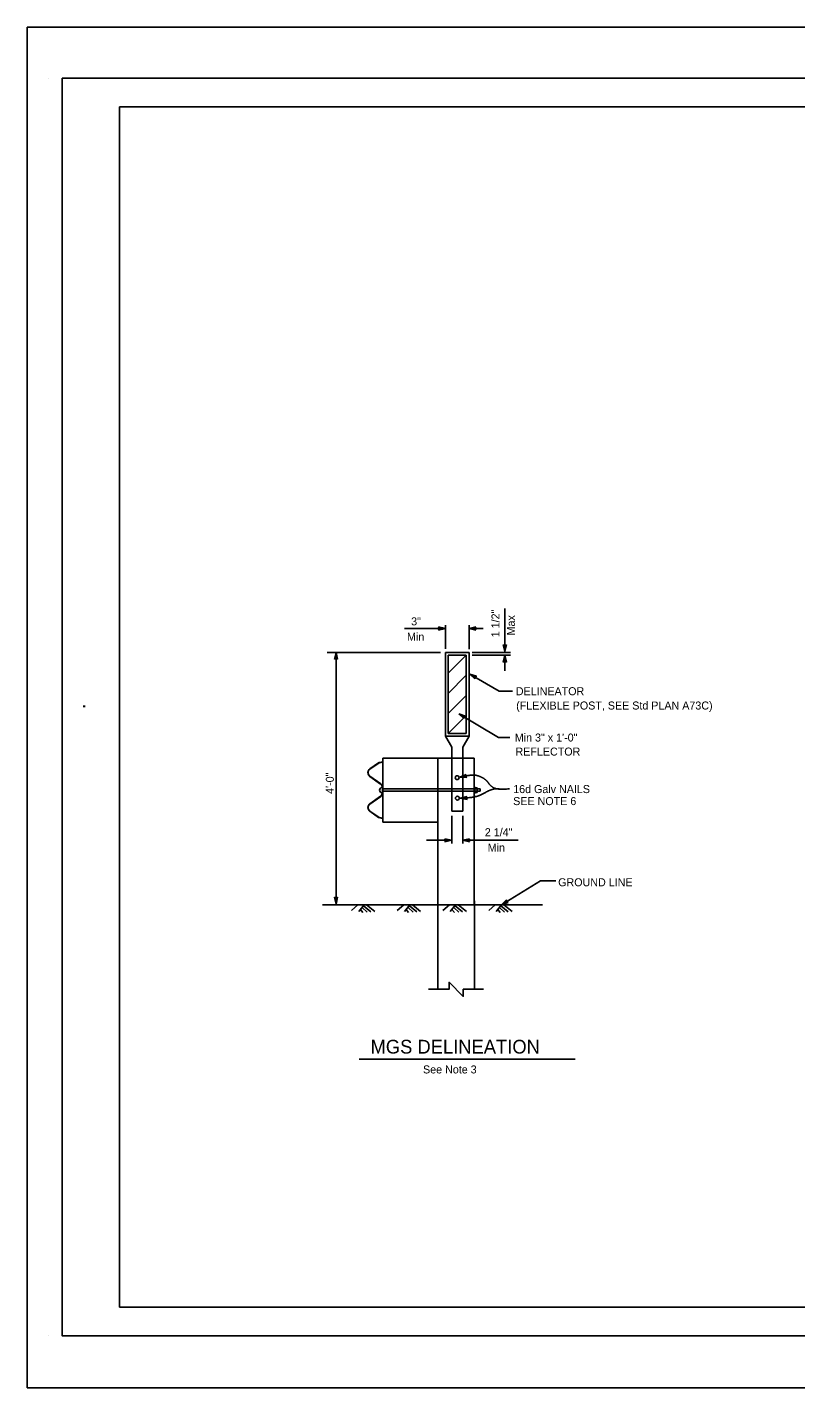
# Model space of a CAD drawing. Extents: x -894 to 866, y -476 to 714.
# Drawn here: x -894 to -222, y -476 to 714 of the extents above; entities that cross this region are included whole.
import ezdxf

# ---------------------------------------------------------------- set-up
doc = ezdxf.new("R2010")
doc.units = 0
for name, color, linetype in [('10 Sheet Format', 7, 'Continuous'), ('56 Stage 3 Anno', 7, 'Continuous'), ('57 Undefined', 7, 'Continuous'), ('60 Nongeo Data', 7, 'Continuous')]:
    doc.layers.add(name, color=color, linetype=linetype)

msp = doc.modelspace()

# ---------------------------------------------------------------- linework, layer by layer
at = {"layer": '10 Sheet Format'}
for p, q in [((-875.4, 669), (-875.4, 669)), ((-813.5, 644), (811.5, 644)), ((-813.5, 644), (-813.5, -406)), ((-813.5, -406), (-438.2, -406)), ((-438.7, -406), (199.1, -406)), ((-875.4, -431.1), (-875.4, -431.1))]:
    msp.add_line(p, q, dxfattribs=at)
for points in [[(-894, 713.6), (866, 713.6), (866, -476.4), (-894, -476.4)], [(-863.4, 669), (836.6, 669), (836.6, -431), (-863.4, -431)], [(-863.4, 669), (836.6, 669), (836.6, -431), (-863.4, -431)]]:
    msp.add_lwpolyline(points, close=True, dxfattribs=at)
at = {"layer": '56 Stage 3 Anno'}
for p, q in [((-476.6, 205.2), (-476.6, 167.5)), ((-528.5, 170), (-528.5, 190.5)), ((-507.9, 169.7), (-507.9, 190.5)), ((-528.5, 187.6), (-564.4, 187.6)), ((-533.7, 187.6), (-534.5, 189)), ((-534.5, 189), (-534.5, 189)), ((-534.5, 189), (-528.5, 187.6)), ((-528.5, 187.6), (-534.5, 186.3)), ((-534.5, 186.3), (-533.7, 187.6)), ((-534.5, 186.3), (-534.5, 186.3)), ((-534.3, 188.6), (-529.9, 187.6)), ((-529.9, 187.6), (-534.3, 186.7)), ((-531.3, 187.6), (-534.1, 187)), ((-534, 188.3), (-531.3, 187.6)), ((-533.9, 187.9), (-532.6, 187.6)), ((-532.6, 187.6), (-533.9, 187.4)), ((-528.5, 187.6), (-528.5, 187.6)), ((-507.9, 187.6), (-501.9, 189)), ((-495.5, 187.6), (-507.9, 187.6)), ((-501.9, 186.3), (-507.9, 187.6)), ((-507.9, 187.6), (-507.9, 187.6)), ((-506.5, 187.6), (-502.1, 188.6)), ((-502.1, 186.7), (-506.5, 187.6)), ((-505.1, 187.6), (-502.3, 188.3)), ((-502.4, 187), (-505.1, 187.6)), ((-503.8, 187.6), (-502.6, 187.9)), ((-502.5, 187.4), (-503.8, 187.6)), ((-501.9, 189), (-502.7, 187.6)), ((-502.7, 187.6), (-501.9, 186.3)), ((-501.9, 189), (-501.9, 189)), ((-501.9, 186.3), (-501.9, 186.3)), ((-532.9, 166.7), (-631.9, 166.7)), ((-625.4, 160.7), (-624.1, 166.7)), ((-624.1, 166.7), (-624.1, -53.4)), ((-624.1, 166.7), (-624.1, 166.7)), ((-624.1, 166.7), (-622.8, 160.7)), ((-505.2, 166.7), (-471.7, 166.7)), ((-476.6, 167.5), (-478, 173.5)), ((-478, 173.5), (-478, 173.5)), ((-478, 173.5), (-476.6, 172.7)), ((-476.6, 168.9), (-477.6, 173.3)), ((-476.6, 170.3), (-477.3, 173.1)), ((-476.6, 171.7), (-476.9, 172.9)), ((-476.6, 172.7), (-475.3, 173.5)), ((-475.3, 173.5), (-476.6, 167.5)), ((-475.7, 173.3), (-476.6, 168.9)), ((-476, 173.1), (-476.6, 170.3)), ((-476.4, 172.9), (-476.6, 171.7)), ((-476.6, 167.5), (-476.6, 167.5)), ((-475.3, 173.5), (-475.3, 173.5)), ((-624.1, 161.5), (-625.4, 160.7)), ((-625.4, 160.7), (-625.4, 160.7)), ((-625.1, 160.9), (-624.1, 165.3)), ((-624.7, 161.1), (-624.1, 163.9)), ((-624.4, 161.3), (-624.1, 162.5)), ((-624.1, 165.3), (-623.1, 160.9)), ((-624.1, 163.9), (-623.5, 161.1)), ((-624.1, 162.5), (-623.8, 161.3)), ((-622.8, 160.7), (-624.1, 161.5)), ((-622.8, 160.7), (-622.8, 160.7)), ((-505.2, 164.3), (-471.7, 164.3)), ((-478, 158.3), (-476.6, 164.3)), ((-476.6, 159.1), (-478, 158.3)), ((-478, 158.3), (-478, 158.3)), ((-477.6, 158.5), (-476.6, 162.9)), ((-477.3, 158.7), (-476.6, 161.5)), ((-476.9, 158.9), (-476.6, 160.1)), ((-476.6, 164.3), (-476.6, 150.7)), ((-476.6, 164.3), (-476.6, 164.3)), ((-476.6, 164.3), (-475.3, 158.3)), ((-476.6, 162.9), (-475.7, 158.5)), ((-476.6, 161.5), (-476, 158.7)), ((-476.6, 160.1), (-476.4, 158.9)), ((-475.3, 158.3), (-476.6, 159.1)), ((-475.3, 158.3), (-475.3, 158.3)), ((-481.7, 132.9), (-507.3, 147.8)), ((-507.3, 147.8), (-507.3, 147.8)), ((-502.8, 143.6), (-502.8, 143.6)), ((-501.5, 145.9), (-501.5, 145.9)), ((-481.7, 132.9), (-469.8, 132.9)), ((-482.2, 92.3), (-516.8, 113.1)), ((-512.4, 108.8), (-516.8, 113.1)), ((-516.8, 113.1), (-516.8, 113.1)), ((-516.8, 113.1), (-511, 111.1)), ((-512.4, 109.3), (-515.6, 112.4)), ((-515.6, 112.4), (-511.4, 110.9)), ((-512.4, 109.7), (-514.5, 111.6)), ((-514.5, 111.6), (-511.7, 110.7)), ((-512.4, 110.1), (-513.3, 110.9)), ((-513.3, 110.9), (-512.1, 110.5)), ((-511, 111.1), (-512.4, 110.4)), ((-512.4, 110.4), (-512.4, 108.8)), ((-512.4, 108.8), (-512.4, 108.8)), ((-511, 111.1), (-511, 111.1)), ((-482.2, 92.3), (-472.1, 92.3)), ((-516, 57.5), (-510.4, 59.9)), ((-514.7, 57.8), (-510.5, 59.5)), ((-510.4, 59.9), (-510.9, 58.5)), ((-510.4, 59.9), (-510.4, 59.9)), ((-509.9, 57.3), (-516, 57.5)), ((-516, 57.5), (-516, 57.5)), ((-510.2, 57.6), (-514.7, 57.8)), ((-513.3, 58), (-510.7, 59.2)), ((-510.5, 57.9), (-513.3, 58)), ((-512, 58.3), (-510.8, 58.8)), ((-510.7, 58.2), (-512, 58.3)), ((-510.9, 58.5), (-509.9, 57.3)), ((-509.9, 57.3), (-509.9, 57.3)), ((-515.7, 39.2), (-509.7, 40.8)), ((-509.6, 38.2), (-515.7, 39.2)), ((-515.7, 39.2), (-515.7, 39.2)), ((-514.3, 39.3), (-510, 40.5)), ((-509.8, 38.5), (-514.3, 39.3)), ((-512.9, 39.4), (-510.1, 40.1)), ((-510.1, 38.9), (-512.9, 39.4)), ((-511.5, 39.4), (-510.3, 39.7)), ((-510.3, 39.2), (-511.5, 39.4)), ((-509.7, 40.8), (-510.5, 39.5)), ((-510.5, 39.5), (-509.6, 38.2)), ((-509.7, 40.8), (-509.7, 40.8)), ((-509.6, 38.2), (-509.6, 38.2)), ((-523, 23.9), (-523, -0.5)), ((-513.4, 23.9), (-513.4, 0.2)), ((-513.4, 21.3), (-513.4, -0.5)), ((-523, 2.5), (-545.2, 2.5)), ((-528.3, 2.5), (-529.1, 3.8)), ((-529.1, 3.8), (-529.1, 3.8)), ((-529.1, 3.8), (-523.1, 2.5)), ((-523.1, 2.5), (-529.1, 1.2)), ((-529.1, 1.2), (-528.3, 2.5)), ((-529.1, 1.2), (-529.1, 1.2)), ((-528.9, 3.5), (-524.5, 2.5)), ((-524.5, 2.5), (-528.9, 1.5)), ((-528.7, 3.1), (-525.9, 2.5)), ((-525.9, 2.5), (-528.7, 1.9)), ((-528.5, 2.8), (-527.3, 2.5)), ((-527.3, 2.5), (-528.5, 2.2)), ((-523.1, 2.5), (-523.1, 2.5)), ((-513.4, 2.5), (-507.4, 3.8)), ((-465, 2.5), (-513.4, 2.5)), ((-507.4, 1.2), (-513.4, 2.5)), ((-513.4, 2.5), (-513.4, 2.5)), ((-512, 2.5), (-507.6, 3.5)), ((-507.6, 1.5), (-512, 2.5)), ((-510.6, 2.5), (-507.8, 3.1)), ((-507.9, 1.9), (-510.6, 2.5)), ((-509.3, 2.5), (-508, 2.8)), ((-508, 2.2), (-509.3, 2.5)), ((-507.4, 3.8), (-508.2, 2.5)), ((-508.2, 2.5), (-507.4, 1.2)), ((-507.4, 3.8), (-507.4, 3.8)), ((-507.4, 1.2), (-507.4, 1.2)), ((-479.5, -53.9), (-445.3, -33)), ((-445.3, -33), (-431.9, -33)), ((-624.1, -53.4), (-625.4, -47.4)), ((-625.4, -47.4), (-625.4, -47.4)), ((-625.4, -47.4), (-624.1, -48.2)), ((-624.1, -48.2), (-622.8, -47.4)), ((-622.8, -47.4), (-624.1, -53.4)), ((-622.8, -47.4), (-622.8, -47.4)), ((-624.1, -52), (-625.1, -47.6)), ((-624.1, -50.6), (-624.7, -47.8)), ((-624.1, -49.2), (-624.4, -48)), ((-623.1, -47.6), (-624.1, -52)), ((-623.5, -47.8), (-624.1, -50.6)), ((-623.8, -48), (-624.1, -49.2)), ((-624.1, -53.4), (-624.1, -53.4)), ((-479.5, -53.9), (-475.1, -49.7)), ((-473.7, -51.9), (-479.5, -53.9)), ((-479.5, -53.9), (-479.5, -53.9)), ((-478.3, -53.2), (-475.1, -50.1)), ((-474.1, -51.7), (-478.3, -53.2)), ((-477.1, -52.5), (-475.1, -50.5)), ((-474.4, -51.6), (-477.1, -52.5)), ((-476, -51.8), (-475.1, -50.9)), ((-474.8, -51.4), (-476, -51.8)), ((-475.1, -49.7), (-475.1, -49.7)), ((-475.1, -49.7), (-475.1, -51.2)), ((-475.1, -51.2), (-473.7, -51.9)), ((-473.7, -51.9), (-473.7, -51.9))]:
    msp.add_line(p, q, dxfattribs=at)
msp.add_lwpolyline([(-502.8, 143.6), (-507.3, 147.8), (-501.5, 145.9), (-501.8, 145.7), (-506.1, 147.1), (-502.8, 144), (-502.8, 144.4), (-505, 146.4), (-502.2, 145.5), (-502.6, 145.3), (-503.8, 145.7), (-502.8, 144.9), (-502.8, 145.2), (-501.5, 145.9), (-502.8, 145.2)], close=True, dxfattribs=at)
for points in [[(-516, 57.5), (-505.8, 60), (-498.9, 58.7), (-492.7, 55.2), (-489.3, 50), (-483.1, 46.5), (-472.5, 47.5)], [(-515.7, 39.2), (-505.8, 39.7), (-498.1, 41.6), (-491.2, 45.7), (-485.1, 47.8), (-481.5, 47.4)]]:
    msp.add_open_spline(points, degree=2, dxfattribs=at)
at = {"layer": '57 Undefined'}
msp.add_line((-603.8, -189.1), (-415, -189.1), dxfattribs=at)
at = {"layer": '60 Nongeo Data'}
for p, q in [((-528.5, 93.4), (-528.5, 166.7)), ((-528.5, 166.7), (-507.9, 166.7)), ((-507.9, 93.4), (-507.9, 166.7)), ((-526.1, 95.8), (-526.1, 164.3)), ((-526.1, 164.3), (-510.3, 164.3)), ((-526.1, 148.5), (-510.3, 164.3)), ((-510.3, 95.8), (-510.3, 164.3)), ((-526.1, 130.9), (-510.3, 146.7)), ((-526.1, 113.3), (-510.3, 129.1)), ((-526.1, 95.8), (-510.3, 111.6)), ((-526.1, 95.8), (-510.3, 95.8)), ((-523, 83.8), (-528.5, 93.4)), ((-528.5, 93.4), (-507.9, 93.4)), ((-523, 83.8), (-523, 27.9)), ((-513.4, 83.8), (-507.9, 93.4)), ((-513.4, 83.8), (-513.4, 27.9)), ((-583.3, 74.3), (-535.3, 74.3)), ((-583.3, 18.3), (-583.3, 74.3)), ((-535.3, 74.3), (-503.3, 74.3)), ((-535.3, -53.9), (-535.3, 74.3)), ((-503.3, -54.6), (-503.3, 74.3)), ((-587, 70.2), (-594.6, 64.8)), ((-594.5, 64.6), (-586.8, 70)), ((-583.3, 71), (-586.3, 70.5)), ((-586.2, 70.3), (-583.3, 70.8)), ((-594.6, 58.3), (-585.2, 51.6)), ((-585, 51.8), (-594.5, 58.5)), ((-583.6, 43.8), (-583.6, 48.8)), ((-583.6, 48.6), (-583.6, 44.1)), ((-503.3, 49.3), (-502.8, 49.3)), ((-502.8, 49.3), (-502.8, 47.3)), ((-502.8, 48.3), (-500.8, 48.3)), ((-500.8, 48.3), (-500.8, 44.3)), ((-585.2, 41), (-594.6, 34.4)), ((-594.5, 34.1), (-585, 40.8)), ((-583.3, 47.3), (-503.3, 47.3)), ((-583.3, 45.3), (-503.3, 45.3)), ((-503.3, 43.3), (-502.8, 43.3)), ((-502.8, 47.3), (-498.1, 47.3)), ((-502.8, 47.3), (-502.8, 45.3)), ((-502.8, 45.3), (-498.1, 45.3)), ((-502.8, 45.3), (-502.8, 43.3)), ((-502.8, 44.3), (-500.8, 44.3)), ((-498.1, 47.3), (-498.1, 45.3)), ((-594.6, 27.8), (-587, 22.4)), ((-586.8, 22.6), (-594.5, 28)), ((-523, 27.9), (-513.4, 27.9)), ((-586.3, 22.1), (-583.3, 21.6)), ((-583.3, 21.9), (-586.2, 22.4)), ((-583.3, 18.3), (-535.3, 18.3)), ((-605, -53.9), (-610.7, -59)), ((-599.6, -53.9), (-604.3, -59.9)), ((-602.8, -58.2), (-600.7, -60.7)), ((-601.2, -56.5), (-596.8, -60.5)), ((-600, -54.8), (-593.6, -60.2)), ((-597.4, -54), (-590.2, -59.9)), ((-565, -53.9), (-570.7, -59)), ((-559.6, -53.9), (-564.3, -59.9)), ((-562.8, -58.2), (-560.7, -60.7)), ((-561.2, -56.5), (-556.8, -60.5)), ((-560, -54.8), (-553.6, -60.2)), ((-557.4, -54), (-550.2, -59.9)), ((-535.3, -53.9), (-535.3, -127.9)), ((-525, -53.9), (-530.7, -59)), ((-519.6, -53.9), (-524.3, -59.9)), ((-522.8, -58.2), (-520.7, -60.7)), ((-521.2, -56.5), (-516.8, -60.5)), ((-520, -54.8), (-513.6, -60.2)), ((-517.4, -54), (-510.2, -59.9)), ((-503.2, -50.4), (-503.2, -127.9)), ((-485, -53.9), (-490.7, -59)), ((-479.6, -53.9), (-484.3, -59.9)), ((-482.8, -58.2), (-480.7, -60.7)), ((-481.2, -56.5), (-476.8, -60.5)), ((-480, -54.8), (-473.6, -60.2)), ((-477.4, -54), (-470.2, -59.9))]:
    msp.add_line(p, q, dxfattribs=at)
for points in [[(-636, -53.9), (-443.7, -53.9)], [(-543.2, -127.9), (-525.4, -127.9), (-525.4, -121.7), (-513, -134.1), (-513, -127.9), (-495.2, -127.9)]]:
    msp.add_lwpolyline(points, dxfattribs=at)
for centre in [(-518.3, 57.2), (-518.1, 39.3)]:
    msp.add_circle(centre, 1.68, dxfattribs=at)
for centre, radius, start, end in [((-592.3, 61.6), 4, 125.1622, 234.8539), ((-592.3, 61.6), 3.75, 125.1622, 234.8539), ((-586, 68.8), 1.75, 100, 125.148), ((-586, 68.8), 1.5, 100, 125.148), ((-583.6, 46.3), 2.5, 90, 270), ((-587.3, 48.6), 3.75, 0, 54.8388), ((-587.3, 48.6), 4, 0.0015, 54.8388), ((-587.3, 44.1), 3.75, 305.1612, 359.9897), ((-587.3, 44.1), 4, 305.1612, 359.9897), ((-592.3, 31.1), 4, 125.1431, 234.8574), ((-592.3, 31.1), 3.75, 125.1431, 234.8574), ((-586, 23.9), 1.75, 234.8563, 260), ((-586, 23.9), 1.5, 234.8563, 260)]:
    msp.add_arc(centre, radius, start, end, dxfattribs=at)

# ---------------------------------------------------------------- texts
at = {"layer": '10 Sheet Format'}
msp.add_text('.', height=13.8, rotation=270, dxfattribs=at).set_placement((-845.3, 122.2))
at = {"layer": '57 Undefined'}
for s, p in [('1 1/2"', (-481.3, 180)), ('Max', (-467.8, 181.6)), ('4\'-0"', (-626.1, 43))]:
    msp.add_text(s, height=7, rotation=90, dxfattribs=at).set_placement(p)
for s, height, p in [('3"', 7, (-558.5, 190.4)), ('Min', 7, (-562.1, 176.9)), ('DELINEATOR', 7, (-467, 129.3)), ('(FLEXIBLE POST, SEE Std PLAN A73C)', 7, (-466.7, 116.8)), ('Min 3" x 1\'-0"', 7, (-467.9, 88.8)), ('REFLECTOR', 7, (-467.3, 76.5)), ('16d Galv NAILS', 7, (-469.3, 43.7)), ('SEE NOTE 6', 7, (-469.3, 33.2)), ('2 1/4"', 7, (-494.1, 6)), ('Min', 7, (-491.6, -7.5)), ('GROUND LINE', 7, (-430, -37.8)), ('MGS DELINEATION', 12, (-594, -184.1)), ('See Note 3', 7, (-548.1, -201.5))]:
    msp.add_text(s, height=height, dxfattribs=at).set_placement(p)

doc.saveas('drawing.dxf')
